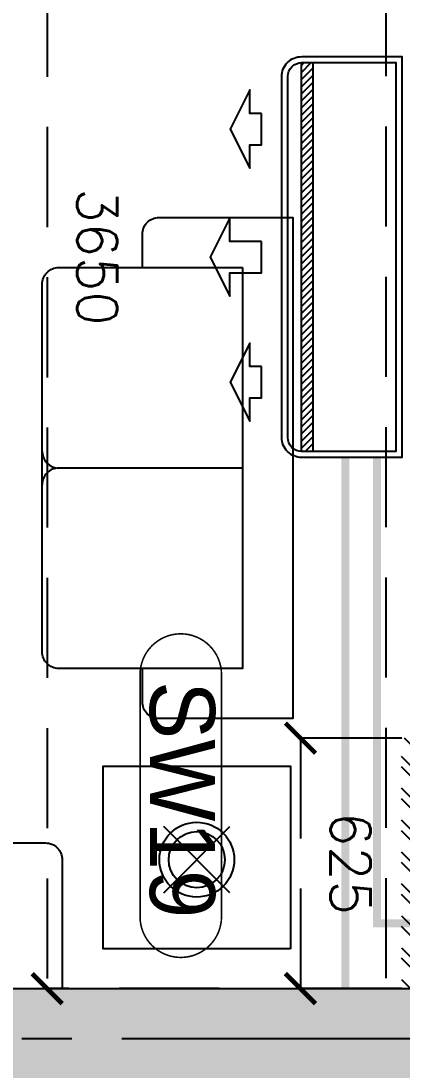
# Model space of a CAD drawing. Header units: millimetres. Extents: x -414464 to 1686, y -90036 to 108605.
# Drawn here: x -104890 to -103940, y -53858 to -51242 of the extents above; entities that cross this region are included whole.
import ezdxf

# ---------------------------------------------------------------- set-up
doc = ezdxf.new("R2010")
doc.units = ezdxf.units.MM
doc.header["$LTSCALE"] = 1000
doc.header["$MEASUREMENT"] = 0
for name, pattern in [('$1$AUDIT_D_120904163729-0', [0]), ('$36$HIDDEN', [0.375, 0.25, -0.125]), ('3BHK-A$1$AUDIT_D_120904163729-0', [0]), ('3BHK-A$1$DASHED', [0.75, 0.5, -0.25]), ('3BHK-A$1$PHANTOM2', [1.25, 0.625, -0.125, 0.125, -0.125, 0.125, -0.125]), ('AUDIT_D_120904163729-0', [0]), ('T8(T9 IS SIMILAR) - DIMENSION & TEXTING$1$HIDDEN', [0.375, 0.25, -0.125]), ('T8(T9 IS SIMILAR)$1$$0$HIDDEN', [0.375, 0.25, -0.125]), ('T8_REFUGE COLUMNS$1$CENTER2', [1.125, 0.75, -0.125, 0.125, -0.125])]:
    doc.linetypes.add(name, pattern=pattern)
doc.layers.get('0').update_dxf_attribs({"linetype": 'AUDIT_D_120904163729-0'})
for name, color, linetype in [('$0$A-HATCH -160', 251, '$1$AUDIT_D_120904163729-0'), ('$21$A-DIMENSIONS', 2, '$36$HIDDEN'), ('3BHK-A$1$a-furniture', 8, 'Continuous'), ('3BHK-A$1$A-HATCH -160', 251, '3BHK-A$1$AUDIT_D_120904163729-0'), ('3BHK-A$1$A-INDOOR UNIT', 30, 'Continuous'), ('a-rcc', 3, 'Continuous'), ('T8(T9 IS SIMILAR) - DIMENSION & TEXTING$1$A-DIMENSIONS', 2, 'T8(T9 IS SIMILAR) - DIMENSION & TEXTING$1$HIDDEN'), ('T8(T9 IS SIMILAR)$1$$6$a-beam 2', 50, 'Continuous'), ('T8(T9 IS SIMILAR)$1$S-BEAM', 20, 'T8(T9 IS SIMILAR)$1$$0$HIDDEN'), ('T8_REFUGE COLUMNS$1$A-CENTERLINE', 193, 'T8_REFUGE COLUMNS$1$CENTER2'), ('T8_REFUGE COLUMNS$1$A-RCC COLS', 3, 'Continuous'), ('T8_TYPICAL COLUMNS$1$A-RCC COLS', 3, 'Continuous')]:
    doc.layers.add(name, color=color, linetype=linetype)
for name, color, linetype, lineweight in [('3BHK-A$1$A-AC DRAIN PIPE', 94, 'Continuous', 18), ('3BHK-A$1$A-AC PIPE', 151, 'Continuous', 20), ('T8(T9 IS SIMILAR)$1$D&W', 8, 'Continuous', 25), ('T8_REFUGE COLUMNS$1$A-COLUMN NO size reduce', 81, 'Continuous', 25)]:
    doc.layers.add(name, color=color, linetype=linetype, lineweight=lineweight)
doc.layers.add('T8_REFUGE COLUMNS$1$COL-HATCH', color=7, linetype='Continuous', lineweight=25, true_color=0xa3a3a3)
doc.styles.add('T8(T9 IS SIMILAR) - DIMENSION & TEXTING$1$Romans 1', font='romans.shx', dxfattribs={"height": 100})
doc.styles.add('T8_REFUGE COLUMNS$1$STANDARD', font='GOTHIC.TTF')
doc.dimstyles.new('T8(T9 IS SIMILAR) - DIMENSION & TEXTING$1$ALPINE S', dxfattribs={"dimscale": 0, "dimtxt": 100, "dimasz": 75, "dimexe": 0, "dimexo": 0, "dimgap": 75, "dimtad": 1, "dimdec": 0, "dimzin": 0, "dimdsep": 46, "dimtxsty": 'T8(T9 IS SIMILAR) - DIMENSION & TEXTING$1$Romans 1', "dimblk": 'T8(T9 IS SIMILAR) - DIMENSION & TEXTING$1$_ArchTick', "dimcen": 0.09, "dimclrd": 256, "dimclre": 256, "dimclrt": 7, "dimadec": 0, "dimazin": 0, "dimtfac": 1, "dimtdec": 0, "dimtofl": 0, "dimtmove": 1, "dimatfit": 0, "dimldrblk": 'T8(T9 IS SIMILAR) - DIMENSION & TEXTING$1$_Open90', "dimfxl": 1, "dimtolj": 1, "dimtzin": 0, "dimarcsym": 0})

# ---------------------------------------------------------------- blocks, each defined once
blk = doc.blocks.new('T8_REFUGE COLUMNS')
at = {"layer": 'T8_REFUGE COLUMNS$1$COL-HATCH', "linetype": 'ByBlock'}
h = blk.add_hatch(color=256, dxfattribs=at)
h.dxf.hatch_style = 1
h.paths.add_polyline_path([(1194132.1, -5714149.9), (1193882.1, -5714149.9), (1193882.1, -5709939.9), (1194132.1, -5709939.9)])
at = {"layer": 'T8_REFUGE COLUMNS$1$A-CENTERLINE'}
blk.add_line((1194007.1, -5714822.3), (1194007.1, -5698573.6), dxfattribs=at)
at = {"layer": 'T8_REFUGE COLUMNS$1$A-COLUMN NO size reduce', "linetype": 'ByBlock', "const_width": 3.9}
blk.add_lwpolyline([(1193099.2, -5711402, -1), (1193099.2, -5711198.8), (1193703.3, -5711198.8, -1), (1193703.3, -5711402)], format="xyb", close=True, dxfattribs=at)
at = {"layer": 'T8_REFUGE COLUMNS$1$A-RCC COLS', "linetype": 'ByBlock'}
blk.add_lwpolyline([(1194132.1, -5714149.9), (1193882.1, -5714149.9), (1193882.1, -5709939.9), (1194132.1, -5709939.9)], close=True, dxfattribs=at)
at = {"layer": 'T8_REFUGE COLUMNS$1$A-COLUMN NO size reduce', "linetype": 'ByBlock', "insert": (1193115.5, -5711215), "char_height": 162.5, "attachment_point": 1, "style": 'T8_REFUGE COLUMNS$1$STANDARD'}
blk.add_mtext_dynamic_manual_height_columns('SW19', width=444.685, gutter_width=500, heights=[0], dxfattribs=at)
blk = doc.blocks.new('T8_TYPICAL COLUMNS')
at = {"layer": 'T8_TYPICAL COLUMNS$1$A-RCC COLS', "linetype": 'ByBlock'}
blk.add_blockref('T8_REFUGE COLUMNS', (0, 0), dxfattribs=at)
blk = doc.blocks.new('3BHK-A$1$1.5tr')
at = {"layer": '3BHK-A$1$A-INDOOR UNIT'}
h = blk.add_hatch(dxfattribs=at)
h.set_pattern_fill('ANSI31', color=3, scale=100, style=0)
h.paths.add_polyline_path([(222.8, 485), (251, 485), (251, -485), (222.8, -485)])
for points in [[(300, 450), (300, -450, -0.414214), (250, -500), (0, -500), (0, 500), (250, 500, -0.414214)], [(285, 450), (285, -450, -0.414214), (250, -485), (15, -485), (15, 485), (250, 485, -0.414214)]]:
    blk.add_lwpolyline(points, format="xyb", close=True, dxfattribs=at)
at = {"layer": '3BHK-A$1$A-INDOOR UNIT', "color": 3}
blk.add_lwpolyline([(222.8, 485), (251, 485), (251, -485), (222.8, -485)], close=True, dxfattribs=at)
at = {"layer": '3BHK-A$1$A-INDOOR UNIT', "color": 0, "ltscale": 300}
for points in [[(350.5, 273.3), (379.7, 273.3), (379.7, 214.8), (428.5, 312.3), (379.7, 409.8), (379.7, 351.3), (350.5, 351.3)], [(350.5, -39), (429.7, -39), (429.7, -97.5), (478.5, 0), (429.7, 97.5), (429.7, 39), (350.5, 39)], [(350.5, -358.3), (379.7, -358.3), (379.7, -416.8), (428.5, -319.3), (379.7, -221.8), (379.7, -280.3), (350.5, -280.3)]]:
    blk.add_lwpolyline(points, close=True, dxfattribs=at)
blk = doc.blocks.new('3BHK-A')
at = {"layer": '3BHK-A$1$A-HATCH -160', "linetype": 'ByBlock'}
h = blk.add_hatch(dxfattribs=at)
h.set_pattern_fill('ANSI32', color=256, scale=150)
h.set_pattern_definition([(45, (-0.65, 1285.594), (-39.77475644, 39.77475644), []), (45, (25.864, 1285.594), (-39.77475644, 39.77475644), [])])
h.paths.add_polyline_path([(1193257.5, -5710589.8), (1193882.6, -5710590), (1193882.6, -5710749.9), (1193257.5, -5710749.8)])
at = {"layer": '3BHK-A$1$A-AC DRAIN PIPE', "linetype": '3BHK-A$1$PHANTOM2', "ltscale": 0.1, "const_width": 20, "elevation": 0.1}
blk.add_lwpolyline([(1197924, -5710551.8), (1197842, -5710551.8), (1197842, -5710223.8), (1194188.4, -5710223.8), (1194188.4, -5710890.1), (1192557.7, -5710890.1)], dxfattribs=at)
at = {"layer": '3BHK-A$1$A-AC PIPE', "linetype": '3BHK-A$1$DASHED', "ltscale": 0.1, "const_width": 20, "elevation": -0.5}
blk.add_lwpolyline([(1193719.8, -5710588.3), (1193719.8, -5710810.7), (1192557.7, -5710810.7)], dxfattribs=at)
at = {"layer": '3BHK-A$1$a-furniture'}
for p, q in [((1192584, -5711146.2, 0), (1192584, -5711604.6, 0)), ((1192584, -5711146.2, 0), (1192584, -5711604.6, 0)), ((1193643.5, -5711342.9, 0), (1193478.5, -5711177.9, 0)), ((1193643.5, -5711177.9, 0), (1193478.5, -5711342.9, 0))]:
    blk.add_line(p, q, dxfattribs=at)
at = {"layer": '3BHK-A$1$a-furniture', "elevation": 0}
for points in [[(1192084, -5711396.2), (1192000.7, -5711396.2, -0.414214), (1191959, -5711354.6), (1191959, -5711021.2), (1193209, -5711021.3), (1193209, -5711354.6, -0.414214), (1193167.4, -5711396.3), (1193084, -5711396.3)], [(1193519.3, -5711721.3), (1193519.3, -5711637.9, -0.414214), (1193561, -5711596.3), (1193883.3, -5711596.3), (1193883.3, -5713346.3), (1193560.9, -5713346.3, -0.414214), (1193519.3, -5713304.6), (1193519.3, -5713221.3)]]:
    blk.add_lwpolyline(points, format="xyb", dxfattribs=at)
blk.add_lwpolyline([(1193783.3, -5711027.1), (1193783.3, -5711493.7), (1193327.6, -5711493.7), (1193327.7, -5711027.1)], close=True, dxfattribs=at)
blk.add_lwpolyline([(1192084, -5711146.2), (1193084, -5711146.3), (1193084, -5711604.6, -0.414214), (1193042.3, -5711646.3), (1192125.7, -5711646.2, -0.414214), (1192084, -5711604.6)], format="xyb", close=True, dxfattribs=at)
at = {"layer": '3BHK-A$1$a-furniture'}
for radius in [93.3, 70]:
    blk.add_circle((1193561, -5711260.4, -0.6), radius, dxfattribs=at)
for centre, start, end in [((1192542.3, -5711604.6, -0.6), 269.9987, 359.9987), ((1192625.7, -5711604.6, -0.6), 179.9983, 269.9983)]:
    blk.add_arc(centre, 41.7, start, end, dxfattribs=at)
at = {"layer": '3BHK-A$1$A-INDOOR UNIT', "rotation": 270}
blk.add_blockref('3BHK-A$1$1.5tr', (1192057.7, -5710748.6, -0.1), dxfattribs=at)
blk = doc.blocks.new('T8(T9 IS SIMILAR) - DIMENSION & TEXTING$1$_ArchTick')
at = {"color": 0, "linetype": 'ByBlock', "const_width": 0.15}
blk.add_lwpolyline([(-0.5, -0.5), (0.5, 0.5)], dxfattribs=at)
blk = doc.blocks.new('*D1416')
at = {"layer": 'T8(T9 IS SIMILAR) - DIMENSION & TEXTING$1$A-DIMENSIONS', "linetype": 'T8(T9 IS SIMILAR) - DIMENSION & TEXTING$1$HIDDEN', "lineweight": -2, "transparency": 16777216}
for p, q in [((1190232.8, -5711204.3), (1190232.8, -5711633.8)), ((1193882.7, -5711204.3), (1193882.7, -5711633.8))]:
    blk.add_line(p, q, dxfattribs=at)
at = {"layer": 'T8(T9 IS SIMILAR) - DIMENSION & TEXTING$1$A-DIMENSIONS', "lineweight": -2, "transparency": 16777216}
blk.add_line((1190232.8, -5711633.8), (1193882.7, -5711633.8), dxfattribs=at)
at = {"layer": 'T8(T9 IS SIMILAR) - DIMENSION & TEXTING$1$A-DIMENSIONS', "linetype": 'ByBlock', "lineweight": -2, "transparency": 16777216, "xscale": 75, "yscale": 75, "zscale": 75, "rotation": 180}
blk.add_blockref('T8(T9 IS SIMILAR) - DIMENSION & TEXTING$1$_ArchTick', (1190232.8, -5711633.8), dxfattribs=at)
at = {"layer": 'T8(T9 IS SIMILAR) - DIMENSION & TEXTING$1$A-DIMENSIONS', "linetype": 'ByBlock', "lineweight": -2, "transparency": 16777216, "xscale": 75, "yscale": 75, "zscale": 75}
blk.add_blockref('T8(T9 IS SIMILAR) - DIMENSION & TEXTING$1$_ArchTick', (1193882.7, -5711633.8), dxfattribs=at)
at = {"layer": 'T8(T9 IS SIMILAR) - DIMENSION & TEXTING$1$A-DIMENSIONS', "color": 7, "linetype": 'ByBlock', "transparency": 16777216, "insert": (1192057.7, -5711508.8), "char_height": 100, "attachment_point": 5, "style": 'T8(T9 IS SIMILAR) - DIMENSION & TEXTING$1$Romans 1'}
blk.add_mtext('\\A1;3650', dxfattribs=at)
blk = doc.blocks.new('T8(T9 IS SIMILAR) - DIMENSION & TEXTING$1$_Open90')
at = {"color": 0, "linetype": 'ByBlock', "lineweight": -2}
for p, q in [((-0.5, 0.5), (0, 0)), ((0, 0), (-1, 0)), ((0, 0), (-0.5, -0.5))]:
    blk.add_line(p, q, dxfattribs=at)
blk = doc.blocks.new('*D1417')
at = {"layer": 'T8(T9 IS SIMILAR) - DIMENSION & TEXTING$1$A-DIMENSIONS', "linetype": 'T8(T9 IS SIMILAR) - DIMENSION & TEXTING$1$HIDDEN', "lineweight": -2, "transparency": 16777216}
for p, q in [((1193257.9, -5710748.9), (1193257.9, -5711001.9)), ((1193882.6, -5710748.9), (1193882.6, -5711001.9))]:
    blk.add_line(p, q, dxfattribs=at)
at = {"layer": 'T8(T9 IS SIMILAR) - DIMENSION & TEXTING$1$A-DIMENSIONS', "lineweight": -2, "transparency": 16777216}
blk.add_line((1193257.9, -5711001.9), (1193882.6, -5711001.9), dxfattribs=at)
at = {"layer": 'T8(T9 IS SIMILAR) - DIMENSION & TEXTING$1$A-DIMENSIONS', "linetype": 'ByBlock', "lineweight": -2, "transparency": 16777216, "xscale": 75, "yscale": 75, "zscale": 75, "rotation": 180}
blk.add_blockref('T8(T9 IS SIMILAR) - DIMENSION & TEXTING$1$_ArchTick', (1193257.9, -5711001.9), dxfattribs=at)
at = {"layer": 'T8(T9 IS SIMILAR) - DIMENSION & TEXTING$1$A-DIMENSIONS', "linetype": 'ByBlock', "lineweight": -2, "transparency": 16777216, "xscale": 75, "yscale": 75, "zscale": 75}
blk.add_blockref('T8(T9 IS SIMILAR) - DIMENSION & TEXTING$1$_ArchTick', (1193882.6, -5711001.9), dxfattribs=at)
at = {"layer": 'T8(T9 IS SIMILAR) - DIMENSION & TEXTING$1$A-DIMENSIONS', "color": 7, "linetype": 'ByBlock', "transparency": 16777216, "insert": (1193570.2, -5710876.9), "char_height": 100, "attachment_point": 5, "style": 'T8(T9 IS SIMILAR) - DIMENSION & TEXTING$1$Romans 1'}
blk.add_mtext('\\A1;625', dxfattribs=at)
blk = doc.blocks.new('T8(T9 IS SIMILAR) - DIMENSION & TEXTING')
at = {"layer": 'T8(T9 IS SIMILAR) - DIMENSION & TEXTING$1$A-DIMENSIONS', "linetype": 'ByBlock'}
for base, p1, p2, picture, middle in [((1193882.6, -5711001.9, 0.5), (1193257.9, -5710748.9, 0.5), (1193882.6, -5710748.9, 0.5), '*D1417', (1193570.2, -5710876.9, 0.5)), ((1193882.7, -5711633.8, 0.5), (1190232.8, -5711204.3, 0.9), (1193882.7, -5711204.3, 0.9), '*D1416', (1192057.7, -5711508.8, 0.5))]:
    dim = blk.add_linear_dim(base=base, p1=p1, p2=p2, angle=180, dimstyle='T8(T9 IS SIMILAR) - DIMENSION & TEXTING$1$ALPINE S', override={"dimscale": 1, "dimfxl": 5, "dimarcsym": 1}, dxfattribs=at)
    dim.commit()
    dim.dimension.update_dxf_attribs({"geometry": picture, "text_midpoint": middle})
blk = doc.blocks.new('T8(T9 IS SIMILAR)')
at = {"layer": 'T8(T9 IS SIMILAR)$1$D&W', "linetype": 'ByBlock'}
for name in ['T8_TYPICAL COLUMNS', '3BHK-A']:
    blk.add_blockref(name, (0, 0), dxfattribs=at)
at = {"layer": 'T8(T9 IS SIMILAR)$1$$6$a-beam 2', "linetype": 'ByBlock'}
blk.add_blockref('T8(T9 IS SIMILAR) - DIMENSION & TEXTING', (0, 0), dxfattribs=at)
at = {"layer": 'T8(T9 IS SIMILAR)$1$S-BEAM'}
blk.add_line((1190231.9, -5710788.8, -0.2), (1193881.7, -5710788.9, -0.2), dxfattribs=at)
blk = doc.blocks.new('A$C48506478')
at = {"layer": '$21$A-DIMENSIONS', "linetype": 'ByBlock'}
blk.add_blockref('T8(T9 IS SIMILAR)', (-1195542.6, 5727884.6), dxfattribs=at)
at = {"layer": '$0$A-HATCH -160', "linetype": 'ByBlock'}
blk.add_blockref('T8(T9 IS SIMILAR) - DIMENSION & TEXTING', (-1195542.6, 5727884.6), dxfattribs=at)

msp = doc.modelspace()

# ---------------------------------------------------------------- block references
at = {"layer": 'a-rcc', "linetype": 'ByBlock', "rotation": 270}
msp.add_blockref('A$C48506478', (-121076, -55315.3, 0), dxfattribs=at)

doc.saveas('drawing.dxf')
